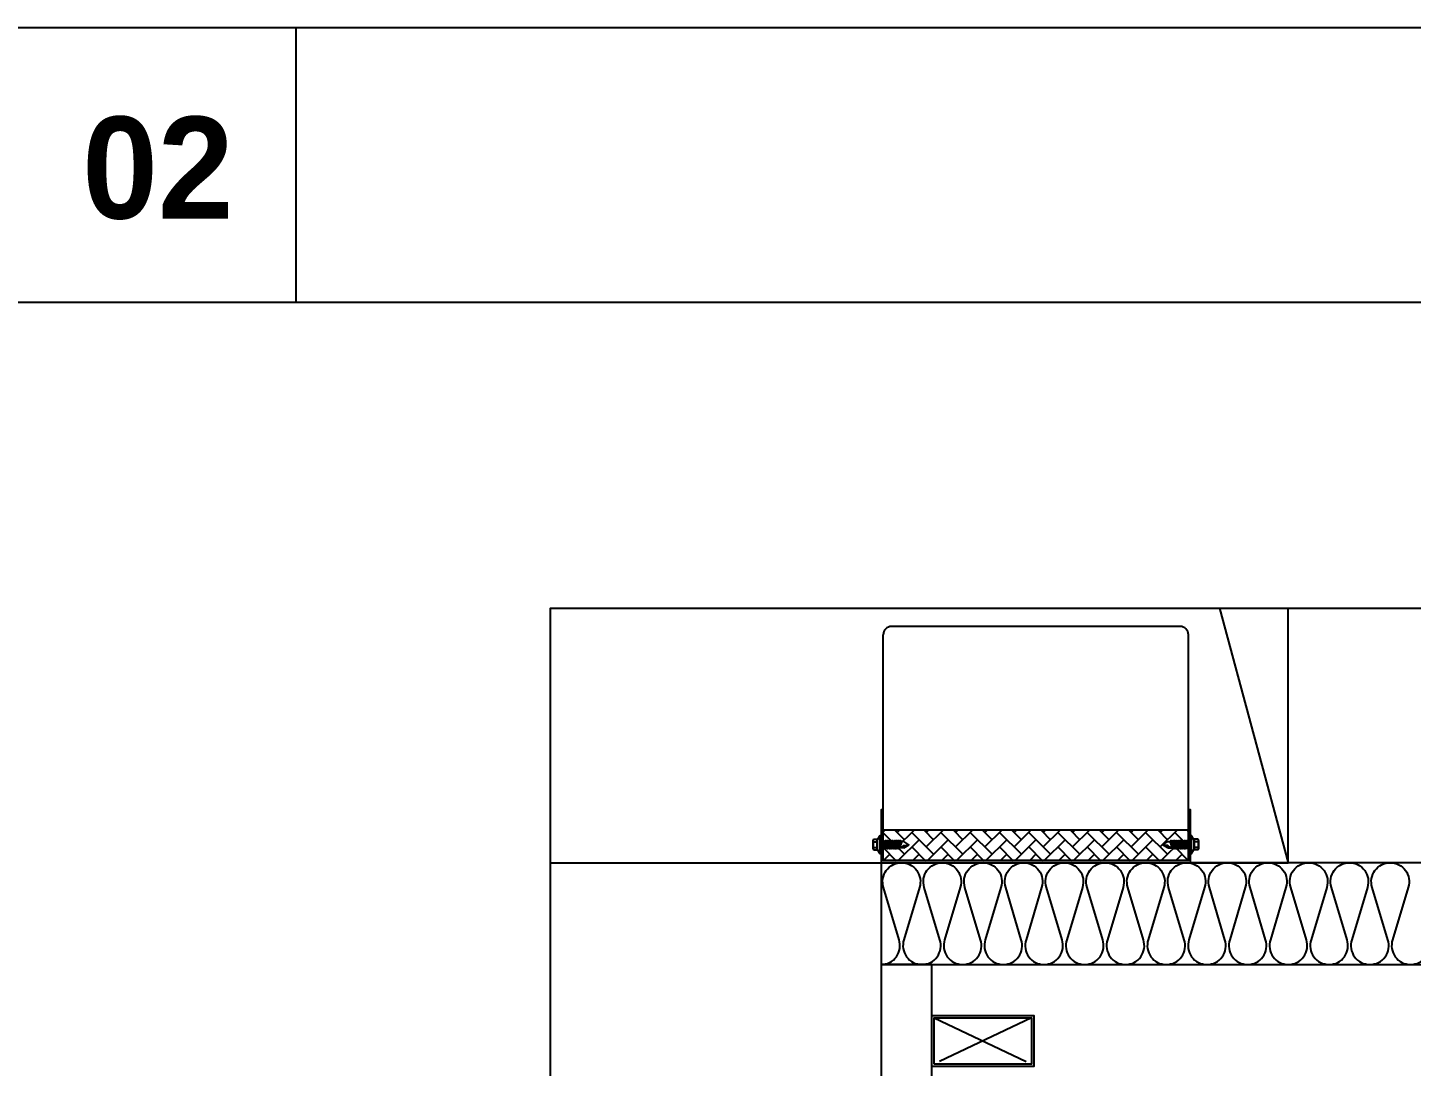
# Model space of a CAD drawing. Extents: x 300 to 49993, y 307 to 8617.
# Drawn here: x 28216 to 29576, y 6667 to 7687 of the extents above; entities that cross this region are included whole.
import ezdxf
from ezdxf.enums import TextEntityAlignment as Align

# ---------------------------------------------------------------- set-up
doc = ezdxf.new("R2010")
doc.units = 0
doc.header["$LTSCALE"] = 400
doc.header["$MEASUREMENT"] = 0
doc.linetypes.add('HID', pattern=[0.5, 0.25, -0.25])
for name, color, linetype in [('$RECOVER_210316183841-0', 7, 'CONTINUOUS'), ('0-LIN3', 8, 'CONTINUOUS'), ('0-PATT', 252, 'CONTINUOUS'), ('0OPEN', 1, 'HID'), ('0PANL', 6, 'CONTINUOUS'), ('0STL', 3, 'CONTINUOUS'), ('A-INSUL', 8, 'CONTINUOUS'), ('A-PK', 6, 'CONTINUOUS'), ('ELE2', 4, 'CONTINUOUS'), ('sdim', 4, 'CONTINUOUS'), ('TEXT', 3, 'CONTINUOUS')]:
    doc.layers.add(name, color=color, linetype=linetype)
doc.layers.add('K', color=161, linetype='CONTINUOUS', plot=False)
doc.styles.add('2020음성 1차', font='나눔고딕Bold.ttf')

# ---------------------------------------------------------------- blocks, each defined once
blk = doc.blocks.new('XR-평면도$0$$0$A$C3B9B04BD')
at = {"layer": '0OPEN'}
for p, q in [((47.7, -47.7), (2.3, 47.7)), ((47.7, 47.7), (2.3, -47.7))]:
    blk.add_line(p, q, dxfattribs=at)
at = {"layer": '0STL'}
for points in [[(0, -50), (50, -50), (50, 50), (0, 50)], [(2.3, -47.7), (47.7, -47.7), (47.7, 47.7), (2.3, 47.7)]]:
    blk.add_lwpolyline(points, close=True, dxfattribs=at)

msp = doc.modelspace()

# ---------------------------------------------------------------- hatches: boundary and pattern name
at = {"layer": '0-PATT', "ltscale": 0.002}
h = msp.add_hatch(dxfattribs=at)
h.set_pattern_fill('AR-HBONE', color=256, scale=0.1, angle=180, style=0)
h.set_pattern_definition([(225, (21400061.623, -50947816.224), (-2e-14, -14.3684097937), [30.48, -10.16]), (315, (21400054.439, -50947823.408), (-2e-14, -14.3684097937), [30.48, -10.16])])
h.paths.add_polyline_path([(29357.1, 6899.2), (29057.1, 6899.2), (29057.1, 6869.2), (29357.1, 6869.2)])

# ---------------------------------------------------------------- linework, layer by layer
at = {"layer": '0-LIN3'}
msp.add_line((28730.1, 6867.2), (29055.1, 6867.2), dxfattribs=at)
at = {"layer": '0-PATT'}
for p, q in [((29348.8, 7099.2), (29065.5, 7099.2)), ((29057.1, 6869.2), (29057.1, 7090.9)), ((29357.1, 6869.2), (29357.1, 7090.9)), ((29357.1, 6899.2), (29057.1, 6899.2)), ((29047.1, 6889), (29047.1, 6880.9)), ((29047.6, 6890.2), (29051.3, 6890.2)), ((29047.6, 6887.7), (29051.3, 6887.7)), ((29047.6, 6882.2), (29051.3, 6882.2)), ((29051.3, 6890.2), (29051.3, 6879.7)), ((29057.5, 6889.1), (29055.1, 6883.2)), ((29056.7, 6888.1), (29055.1, 6888.1)), ((29056, 6881.8), (29055.1, 6881.8)), ((29059.4, 6889.1), (29056, 6880.8)), ((29059.4, 6889.1), (29056, 6880.8)), ((29057.8, 6881.8), (29056.8, 6881.8)), ((29058.6, 6888.1), (29057.5, 6888.1)), ((29061.2, 6889.1), (29057.8, 6880.8)), ((29061.2, 6889.1), (29057.8, 6880.8)), ((29059.6, 6881.8), (29058.6, 6881.8)), ((29060.4, 6888.1), (29059.4, 6888.1)), ((29063, 6889.1), (29059.6, 6880.8)), ((29063, 6889.1), (29059.6, 6880.8)), ((29061.5, 6881.8), (29060.4, 6881.8)), ((29062.2, 6888.1), (29061.2, 6888.1)), ((29064.9, 6889.1), (29061.5, 6880.8)), ((29064.9, 6889.1), (29061.5, 6880.8)), ((29063.3, 6881.8), (29062.3, 6881.8)), ((29064.1, 6888.1), (29063, 6888.1)), ((29066.7, 6889.1), (29063.3, 6880.8)), ((29066.7, 6889.1), (29063.3, 6880.8)), ((29065.1, 6881.8), (29064.1, 6881.8)), ((29065.9, 6888.1), (29064.9, 6888.1)), ((29068.5, 6889.1), (29065.1, 6880.8)), ((29068.5, 6889.1), (29065.1, 6880.8)), ((29067, 6881.8), (29065.9, 6881.8)), ((29067.7, 6888.1), (29066.7, 6888.1)), ((29070.4, 6889.1), (29067, 6880.8)), ((29070.4, 6889.1), (29067, 6880.8)), ((29068.8, 6881.8), (29067.8, 6881.8)), ((29069.6, 6888.1), (29068.5, 6888.1)), ((29072.2, 6889.1), (29068.8, 6880.8)), ((29072.2, 6889.1), (29068.8, 6880.8)), ((29070.6, 6881.8), (29069.6, 6881.8)), ((29071.4, 6888.1), (29070.4, 6888.1)), ((29074, 6889.1), (29070.6, 6880.8)), ((29074, 6889.1), (29070.6, 6880.8)), ((29072.4, 6881.8), (29071.4, 6881.8)), ((29073.2, 6888.1), (29072.2, 6888.1)), ((29073.7, 6883.8), (29072.4, 6880.8)), ((29073.7, 6883.8), (29072.4, 6880.8)), ((29077.5, 6881.8), (29073.3, 6881.8)), ((29077.5, 6888.1), (29074, 6888.1)), ((29336.8, 6888.1), (29340.2, 6888.1)), ((29336.8, 6881.8), (29341, 6881.8)), ((29340.2, 6889.1), (29343.7, 6880.8)), ((29340.2, 6889.1), (29343.7, 6880.8)), ((29340.6, 6883.8), (29341.8, 6880.8)), ((29340.6, 6883.8), (29341.8, 6880.8)), ((29341, 6888.1), (29342.1, 6888.1)), ((29341.8, 6881.8), (29342.9, 6881.8)), ((29342.1, 6889.1), (29345.5, 6880.8)), ((29342.1, 6889.1), (29345.5, 6880.8)), ((29342.9, 6888.1), (29343.9, 6888.1)), ((29343.7, 6881.8), (29344.7, 6881.8)), ((29343.9, 6889.1), (29347.3, 6880.8)), ((29343.9, 6889.1), (29347.3, 6880.8)), ((29344.7, 6888.1), (29345.7, 6888.1)), ((29345.5, 6881.8), (29346.5, 6881.8)), ((29345.7, 6889.1), (29349.2, 6880.8)), ((29345.7, 6889.1), (29349.2, 6880.8)), ((29346.5, 6888.1), (29347.6, 6888.1)), ((29347.3, 6881.8), (29348.4, 6881.8)), ((29347.6, 6889.1), (29351, 6880.8)), ((29347.6, 6889.1), (29351, 6880.8)), ((29348.4, 6888.1), (29349.4, 6888.1)), ((29349.2, 6881.8), (29350.2, 6881.8)), ((29349.4, 6889.1), (29352.8, 6880.8)), ((29349.4, 6889.1), (29352.8, 6880.8)), ((29350.2, 6888.1), (29351.2, 6888.1)), ((29351, 6881.8), (29352, 6881.8)), ((29351.2, 6889.1), (29354.7, 6880.8)), ((29351.2, 6889.1), (29354.7, 6880.8)), ((29352, 6888.1), (29353.1, 6888.1)), ((29352.8, 6881.8), (29353.9, 6881.8)), ((29353.1, 6889.1), (29356.5, 6880.8)), ((29353.1, 6889.1), (29356.5, 6880.8)), ((29353.9, 6888.1), (29354.9, 6888.1)), ((29354.7, 6881.8), (29355.7, 6881.8)), ((29354.9, 6889.1), (29358.3, 6880.8)), ((29354.9, 6889.1), (29358.3, 6880.8)), ((29355.7, 6888.1), (29356.7, 6888.1)), ((29356.5, 6881.8), (29357.5, 6881.8)), ((29356.7, 6889.1), (29359.1, 6883.2)), ((29357.5, 6888.1), (29359.1, 6888.1)), ((29358.3, 6881.8), (29359.1, 6881.8)), ((29362.9, 6890.2), (29362.9, 6879.7)), ((29366.6, 6890.2), (29362.9, 6890.2)), ((29366.6, 6887.7), (29362.9, 6887.7)), ((29366.6, 6882.2), (29362.9, 6882.2)), ((29367.1, 6889), (29367.1, 6880.9)), ((29047.6, 6879.7), (29051.3, 6879.7)), ((29366.6, 6879.7), (29362.9, 6879.7))]:
    msp.add_line(p, q, dxfattribs=at)
at = {"layer": '0-PATT', "ltscale": 0.002}
msp.add_lwpolyline([(29057.1, 6919.2), (29055.1, 6919.2), (29055.1, 6867.2), (29359.1, 6867.2), (29359.1, 6919.2), (29357.1, 6919.2), (29357.1, 6869.2), (29057.1, 6869.2)], close=True, dxfattribs=at)
at = {"layer": '0-PATT'}
for points in [[(29051.3, 6880.6), (29051.3, 6889.2), (29054.3, 6893.9), (29054.3, 6875.9)], [(29054.3, 6875.9), (29054.3, 6893.9), (29055.1, 6893.9), (29055.1, 6875.9)], [(29359.9, 6875.9), (29359.9, 6893.9), (29359.1, 6893.9), (29359.1, 6875.9)], [(29362.9, 6880.6), (29362.9, 6889.2), (29359.9, 6893.9), (29359.9, 6875.9)], [(29056, 6880.8), (29056.8, 6881.8), (29059.4, 6888.1), (29059.4, 6889.1), (29058.6, 6888.1), (29056, 6881.8)], [(29057.8, 6880.8), (29058.6, 6881.8), (29061.2, 6888.1), (29061.2, 6889.1), (29060.4, 6888.1), (29057.8, 6881.8)], [(29059.6, 6880.8), (29060.4, 6881.8), (29063, 6888.1), (29063, 6889.1), (29062.2, 6888.1), (29059.6, 6881.8)], [(29061.5, 6880.8), (29062.3, 6881.8), (29064.9, 6888.1), (29064.9, 6889.1), (29064.1, 6888.1), (29061.5, 6881.8)], [(29063.3, 6880.8), (29064.1, 6881.8), (29066.7, 6888.1), (29066.7, 6889.1), (29065.9, 6888.1), (29063.3, 6881.8)], [(29065.1, 6880.8), (29065.9, 6881.8), (29068.5, 6888.1), (29068.5, 6889.1), (29067.7, 6888.1), (29065.1, 6881.8)], [(29067, 6880.8), (29067.8, 6881.8), (29070.4, 6888.1), (29070.4, 6889.1), (29069.6, 6888.1), (29067, 6881.8)], [(29068.8, 6880.8), (29069.6, 6881.8), (29072.2, 6888.1), (29072.2, 6889.1), (29071.4, 6888.1), (29068.8, 6881.8)], [(29070.6, 6880.8), (29071.4, 6881.8), (29074, 6888.1), (29074, 6889.1), (29073.2, 6888.1), (29070.6, 6881.8)], [(29072.4, 6880.8), (29073.3, 6881.8), (29073.7, 6882.8), (29073.7, 6883.8), (29072.9, 6882.8), (29072.4, 6881.8)], [(29343.7, 6880.8), (29342.9, 6881.8), (29340.2, 6888.1), (29340.2, 6889.1), (29341, 6888.1), (29343.7, 6881.8)], [(29341.8, 6880.8), (29341, 6881.8), (29340.6, 6882.8), (29340.6, 6883.8), (29341.4, 6882.8), (29341.8, 6881.8)], [(29345.5, 6880.8), (29344.7, 6881.8), (29342.1, 6888.1), (29342.1, 6889.1), (29342.9, 6888.1), (29345.5, 6881.8)], [(29347.3, 6880.8), (29346.5, 6881.8), (29343.9, 6888.1), (29343.9, 6889.1), (29344.7, 6888.1), (29347.3, 6881.8)], [(29349.2, 6880.8), (29348.4, 6881.8), (29345.7, 6888.1), (29345.7, 6889.1), (29346.5, 6888.1), (29349.2, 6881.8)], [(29351, 6880.8), (29350.2, 6881.8), (29347.6, 6888.1), (29347.6, 6889.1), (29348.4, 6888.1), (29351, 6881.8)], [(29352.8, 6880.8), (29352, 6881.8), (29349.4, 6888.1), (29349.4, 6889.1), (29350.2, 6888.1), (29352.8, 6881.8)], [(29354.7, 6880.8), (29353.9, 6881.8), (29351.2, 6888.1), (29351.2, 6889.1), (29352, 6888.1), (29354.7, 6881.8)], [(29356.5, 6880.8), (29355.7, 6881.8), (29353.1, 6888.1), (29353.1, 6889.1), (29353.9, 6888.1), (29356.5, 6881.8)], [(29358.3, 6880.8), (29357.5, 6881.8), (29354.9, 6888.1), (29354.9, 6889.1), (29355.7, 6888.1), (29358.3, 6881.8)]]:
    msp.add_lwpolyline(points, close=True, dxfattribs=at)
for points in [[(29357.1, 6899.2), (29357.1, 6869.2), (29057.1, 6869.2), (29057.1, 6899.2)], [(29055.1, 6882.3), (29057.5, 6888.1), (29057.5, 6889.1), (29056.7, 6888.1), (29055.1, 6884.2)], [(29055.6, 6881.8), (29056, 6880.8), (29055.1, 6881.8)], [(29057.4, 6881.8), (29057.8, 6880.8), (29057, 6881.8)], [(29057.9, 6888.1), (29057.5, 6889.1), (29058.3, 6888.1)], [(29059.2, 6881.8), (29059.6, 6880.8), (29058.8, 6881.8)], [(29059.8, 6888.1), (29059.4, 6889.1), (29060.2, 6888.1)], [(29059.8, 6888.1), (29059.4, 6889.1), (29060.2, 6888.1)], [(29061, 6881.8), (29061.5, 6880.8), (29060.6, 6881.8)], [(29061.6, 6888.1), (29061.2, 6889.1), (29062, 6888.1)], [(29061.6, 6888.1), (29061.2, 6889.1), (29062, 6888.1)], [(29062.9, 6881.8), (29063.3, 6880.8), (29062.5, 6881.8)], [(29063.4, 6888.1), (29063, 6889.1), (29063.8, 6888.1)], [(29063.4, 6888.1), (29063, 6889.1), (29063.8, 6888.1)], [(29064.7, 6881.8), (29065.1, 6880.8), (29064.3, 6881.8)], [(29065.3, 6888.1), (29064.9, 6889.1), (29065.7, 6888.1)], [(29065.3, 6888.1), (29064.9, 6889.1), (29065.7, 6888.1)], [(29066.5, 6881.8), (29067, 6880.8), (29066.1, 6881.8)], [(29067.1, 6888.1), (29066.7, 6889.1), (29067.5, 6888.1)], [(29067.1, 6888.1), (29066.7, 6889.1), (29067.5, 6888.1)], [(29068.4, 6881.8), (29068.8, 6880.8), (29068, 6881.8)], [(29068.9, 6888.1), (29068.5, 6889.1), (29069.3, 6888.1)], [(29068.9, 6888.1), (29068.5, 6889.1), (29069.3, 6888.1)], [(29070.2, 6881.8), (29070.6, 6880.8), (29069.8, 6881.8)], [(29070.8, 6888.1), (29070.4, 6889.1), (29071.2, 6888.1)], [(29070.8, 6888.1), (29070.4, 6889.1), (29071.2, 6888.1)], [(29072, 6881.8), (29072.4, 6880.8), (29071.6, 6881.8)], [(29072.6, 6888.1), (29072.2, 6889.1), (29073, 6888.1)], [(29072.6, 6888.1), (29072.2, 6889.1), (29073, 6888.1)], [(29075.5, 6888.1), (29073.7, 6883.8), (29074.8, 6881.8), (29077.3, 6884.2), (29082.3, 6884.9)], [(29074.4, 6888.1), (29074, 6889.1), (29074.8, 6888.1)], [(29074.4, 6888.1), (29074, 6889.1), (29074.8, 6888.1)], [(29077.5, 6881.8), (29082.3, 6884.9), (29077.5, 6888.1)], [(29338.8, 6888.1), (29340.6, 6883.8), (29339.4, 6881.8), (29336.9, 6884.2), (29332, 6884.9)], [(29336.8, 6881.8), (29332, 6884.9), (29336.8, 6888.1)], [(29339.8, 6888.1), (29340.2, 6889.1), (29339.4, 6888.1)], [(29339.8, 6888.1), (29340.2, 6889.1), (29339.4, 6888.1)], [(29341.7, 6888.1), (29342.1, 6889.1), (29341.3, 6888.1)], [(29341.7, 6888.1), (29342.1, 6889.1), (29341.3, 6888.1)], [(29342.2, 6881.8), (29341.8, 6880.8), (29342.6, 6881.8)], [(29343.5, 6888.1), (29343.9, 6889.1), (29343.1, 6888.1)], [(29343.5, 6888.1), (29343.9, 6889.1), (29343.1, 6888.1)], [(29344.1, 6881.8), (29343.7, 6880.8), (29344.5, 6881.8)], [(29345.3, 6888.1), (29345.7, 6889.1), (29344.9, 6888.1)], [(29345.3, 6888.1), (29345.7, 6889.1), (29344.9, 6888.1)], [(29345.9, 6881.8), (29345.5, 6880.8), (29346.3, 6881.8)], [(29347.2, 6888.1), (29347.6, 6889.1), (29346.8, 6888.1)], [(29347.2, 6888.1), (29347.6, 6889.1), (29346.8, 6888.1)], [(29347.7, 6881.8), (29347.3, 6880.8), (29348.1, 6881.8)], [(29349, 6888.1), (29349.4, 6889.1), (29348.6, 6888.1)], [(29349, 6888.1), (29349.4, 6889.1), (29348.6, 6888.1)], [(29349.6, 6881.8), (29349.2, 6880.8), (29350, 6881.8)], [(29350.8, 6888.1), (29351.2, 6889.1), (29350.4, 6888.1)], [(29350.8, 6888.1), (29351.2, 6889.1), (29350.4, 6888.1)], [(29351.4, 6881.8), (29351, 6880.8), (29351.8, 6881.8)], [(29352.7, 6888.1), (29353.1, 6889.1), (29352.3, 6888.1)], [(29352.7, 6888.1), (29353.1, 6889.1), (29352.3, 6888.1)], [(29353.2, 6881.8), (29352.8, 6880.8), (29353.6, 6881.8)], [(29354.5, 6888.1), (29354.9, 6889.1), (29354.1, 6888.1)], [(29354.5, 6888.1), (29354.9, 6889.1), (29354.1, 6888.1)], [(29355.1, 6881.8), (29354.7, 6880.8), (29355.5, 6881.8)], [(29356.3, 6888.1), (29356.7, 6889.1), (29355.9, 6888.1)], [(29356.9, 6881.8), (29356.5, 6880.8), (29357.3, 6881.8)], [(29359.1, 6882.3), (29356.7, 6888.1), (29356.7, 6889.1), (29357.5, 6888.1), (29359.1, 6884.2)], [(29358.7, 6881.8), (29358.3, 6880.8), (29359.1, 6881.8)]]:
    msp.add_lwpolyline(points, dxfattribs=at)
for centre, radius, start, end in [((29065.5, 7090.9), 8.33, 90, 180), ((29348.8, 7090.9), 8.33, 0, 90), ((29049, 6888.9), 1.86, 136.9662, 223.0338), ((29054.8, 6884.9), 7.61, 159.1195, 200.8805), ((29049, 6881), 1.86, 136.9662, 223.0338), ((29365.3, 6888.9), 1.86, 316.9662, 43.0338), ((29359.5, 6884.9), 7.61, 339.1195, 20.8805), ((29365.3, 6881), 1.86, 316.9662, 43.0338)]:
    msp.add_arc(centre, radius, start, end, dxfattribs=at)
at = {"layer": '0PANL'}
for points in [[(30005.1, 6867.2), (29055.1, 6867.2), (29055.1, 6767.2), (30005.1, 6767.2)], [(29105.1, 6767.2), (29055.1, 6767.2), (29055.1, 6317.2), (29105.1, 6317.2)]]:
    msp.add_lwpolyline(points, close=True, dxfattribs=at)
at = {"layer": 'A-INSUL'}
msp.add_lwpolyline([(29055.1, 6767.2, 0.509267), (29055.1, 6767.2, 0.509267), (29072.8, 6791.5), (29057.5, 6843, -0.509267), (29075.2, 6867.2, -0.509267), (29092.8, 6843), (29077.5, 6791.5, 0.509267), (29095.2, 6767.2, 0.509267), (29112.8, 6791.5), (29097.5, 6843, -0.509267), (29115.2, 6867.2, -0.509267), (29132.8, 6843), (29117.5, 6791.5, 0.509267), (29135.2, 6767.2, 0.509267), (29152.9, 6791.5), (29137.5, 6843, -0.509267), (29155.2, 6867.2, -0.509267), (29172.9, 6843), (29157.5, 6791.5, 0.509267), (29175.2, 6767.2, 0.509267), (29192.9, 6791.5), (29177.6, 6843, -0.509267), (29195.2, 6867.2, -0.509267), (29212.9, 6843), (29197.6, 6791.5, 0.509267), (29215.2, 6767.2, 0.509267), (29232.9, 6791.5), (29217.6, 6843, -0.509267), (29235.2, 6867.2, -0.509267), (29252.9, 6843), (29237.6, 6791.5, 0.509267), (29255.2, 6767.2, 0.509267), (29272.9, 6791.5), (29257.6, 6843, -0.509267), (29275.3, 6867.2, -0.509267), (29292.9, 6843), (29277.6, 6791.5, 0.509267), (29295.3, 6767.2, 0.509267), (29312.9, 6791.5), (29297.6, 6843, -0.509267), (29315.3, 6867.2, -0.509267), (29332.9, 6843), (29317.6, 6791.5, 0.509267), (29335.3, 6767.2, 0.509267), (29353, 6791.5), (29337.6, 6843, -0.509267), (29355.3, 6867.2, -0.509267), (29373, 6843), (29357.6, 6791.5, 0.509267), (29375.3, 6767.2, 0.509267), (29393, 6791.5), (29377.7, 6843, -0.509267), (29395.3, 6867.2, -0.509267), (29413, 6843), (29397.7, 6791.5, 0.509267), (29415.3, 6767.2, 0.509267), (29433, 6791.5), (29417.7, 6843, -0.509267), (29435.3, 6867.2, -0.509267), (29453, 6843), (29437.7, 6791.5, 0.509267), (29455.3, 6767.2, 0.509267), (29473, 6791.5), (29457.7, 6843, -0.509267), (29475.4, 6867.2, -0.509267), (29493, 6843), (29477.7, 6791.5, 0.509267), (29495.4, 6767.2, 0.509267), (29513, 6791.5), (29497.7, 6843, -0.509267), (29515.4, 6867.2, -0.509267), (29533, 6843), (29517.7, 6791.5, 0.509267), (29535.4, 6767.2, 0.509267), (29553.1, 6791.5), (29537.7, 6843, -0.509267), (29555.4, 6867.2, -0.509267), (29573.1, 6843), (29557.7, 6791.5, 0.509267), (29575.4, 6767.2, 0.509267), (29593.1, 6791.5)], format="xyb", dxfattribs=at)
at = {"layer": 'A-PK', "color": 8}
msp.add_line((29387.7, 7117.2), (29455.1, 6867.2), dxfattribs=at)
msp.add_lwpolyline([(28730.1, 6867.2), (29455.1, 6867.2), (29455.1, 7117.2)], dxfattribs=at)
at = {"layer": 'ELE2'}
msp.add_line((28480.1, 7687.2), (28480.1, 7417.2), dxfattribs=at)
at = {"layer": 'K', "ltscale": 10}
msp.add_lwpolyline([(30330.1, 5517.2), (28730.1, 5517.2), (28730.1, 7117.2), (30330.1, 7117.2)], close=True, dxfattribs=at)
at = {"layer": 'sdim'}
for points in [[(36142.4, 7687.2), (25500, 7687.2)], [(36142.4, 7417.2), (25500, 7417.2)]]:
    msp.add_lwpolyline(points, dxfattribs=at)

# ---------------------------------------------------------------- block references
at = {"layer": '$RECOVER_210316183841-0', "xscale": -1, "rotation": 270}
msp.add_blockref('XR-평면도$0$$0$A$C3B9B04BD', (29155.1, 6667.2), dxfattribs=at)

# ---------------------------------------------------------------- texts
at = {"layer": 'TEXT', "color": 2, "style": '2020음성 1차'}
msp.add_text('02', height=100, dxfattribs=at).set_placement((28270.1, 7549.8), align=Align.MIDDLE_LEFT)

doc.saveas('drawing.dxf')
